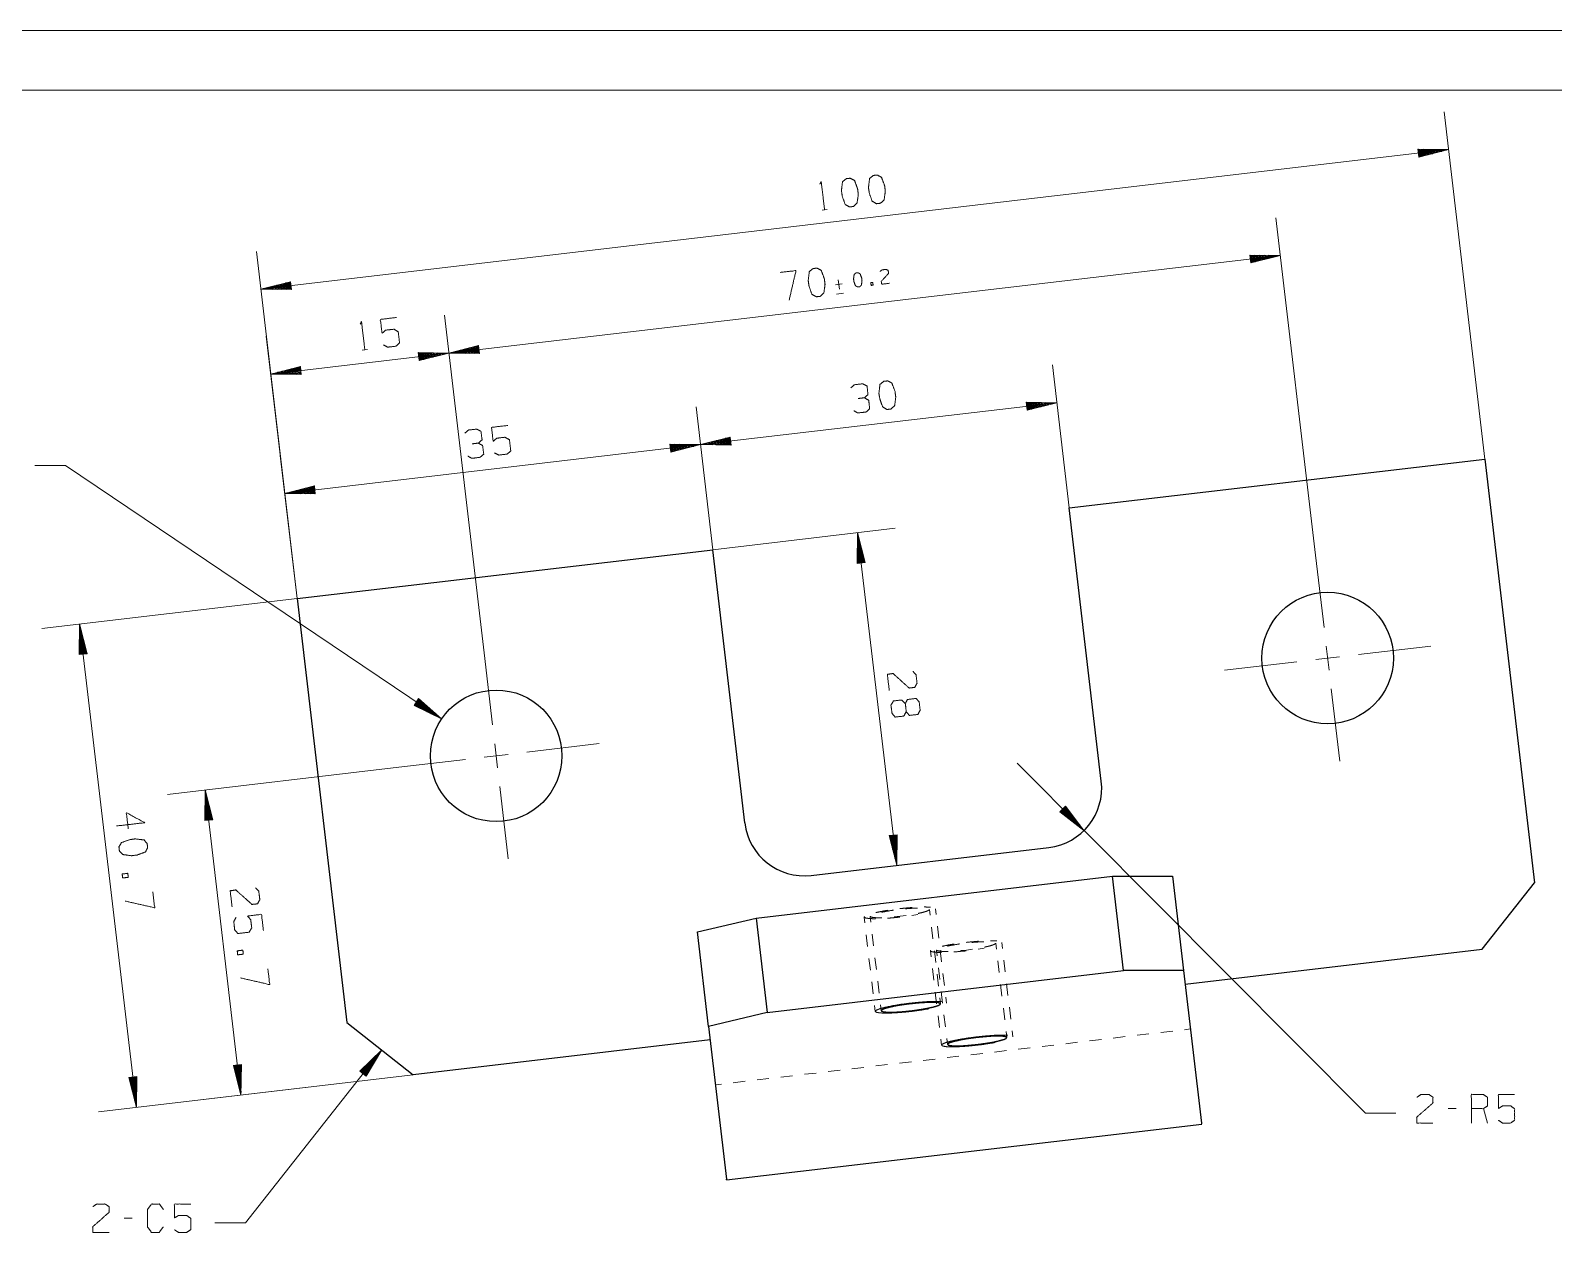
# Model space of a CAD drawing. Header units: millimetres. Extents: x 0 to 420, y 0 to 297.
# Drawn here: x 206.4 to 333.8, y 196.5 to 297 of the extents above; entities that cross this region are included whole.
import ezdxf

# ---------------------------------------------------------------- set-up
doc = ezdxf.new("R2010")
doc.units = ezdxf.units.MM
doc.layers.add('1', color=7, linetype='Continuous', true_color=0xffffff)

msp = doc.modelspace()

# ---------------------------------------------------------------- linework, layer by layer
at = {"layer": '1', "color": 132, "linetype": 'Continuous', "lineweight": 18}
for p, q in [((420, 297), (0, 297)), ((415, 292), (25, 292))]:
    msp.add_line(p, q, dxfattribs=at)
at = {"layer": '1', "color": 13, "linetype": 'Continuous', "lineweight": 18}
for p, q in [((328.03, 261.18), (324.63, 290.19)), ((225.68, 275.37), (325, 287.04)), ((322.43, 287.07), (322.47, 287.07)), ((322.43, 287.07), (322.47, 287.07)), ((322.43, 287.07), (322.51, 286.41)), ((325, 287.04), (322.43, 287.07)), ((322.44, 287.02), (322.86, 287.07)), ((322.45, 286.97), (323.24, 287.06)), ((322.45, 286.92), (323.63, 287.05)), ((322.46, 286.87), (324.02, 287.05)), ((322.46, 286.82), (324.41, 287.04)), ((322.47, 286.76), (324.8, 287.04)), ((322.48, 286.71), (324.81, 286.99)), ((322.48, 286.66), (324.43, 286.89)), ((322.49, 286.61), (324.05, 286.8)), ((322.49, 286.56), (323.67, 286.7)), ((322.5, 286.51), (323.3, 286.61)), ((322.51, 286.41), (325, 287.04)), ((322.51, 286.46), (322.92, 286.51)), ((322.51, 286.41), (322.54, 286.42)), ((322.51, 286.41), (322.54, 286.42)), ((313.87, 253.15), (310.56, 281.35)), ((228.71, 249.52), (225.31, 278.53)), ((241.41, 270.03), (310.93, 278.2)), ((308.37, 278.23), (308.4, 278.23)), ((308.37, 278.23), (308.4, 278.23)), ((308.37, 278.23), (308.45, 277.57)), ((310.93, 278.2), (308.37, 278.23)), ((308.38, 278.18), (308.79, 278.23)), ((308.38, 278.13), (309.18, 278.22)), ((308.39, 278.08), (309.57, 278.22)), ((308.39, 278.03), (309.96, 278.21)), ((308.4, 277.93), (310.74, 278.2)), ((308.4, 277.98), (310.35, 278.2)), ((308.41, 277.87), (310.74, 278.15)), ((308.42, 277.82), (310.36, 278.05)), ((308.42, 277.77), (309.99, 277.96)), ((308.43, 277.72), (309.61, 277.86)), ((308.43, 277.67), (309.23, 277.77)), ((308.44, 277.62), (308.86, 277.67)), ((308.45, 277.57), (310.93, 278.2)), ((308.45, 277.57), (308.48, 277.58)), ((308.45, 277.57), (308.48, 277.58)), ((228.16, 276), (225.68, 275.37)), ((225.68, 275.37), (228.24, 275.34)), ((228.2, 275.7), (225.87, 275.42)), ((228.2, 275.65), (225.87, 275.37)), ((228.19, 275.75), (226.24, 275.52)), ((228.21, 275.6), (226.26, 275.37)), ((228.19, 275.8), (226.62, 275.61)), ((228.22, 275.54), (226.65, 275.36)), ((228.18, 275.85), (227, 275.71)), ((228.22, 275.49), (227.04, 275.36)), ((228.17, 275.9), (227.38, 275.8)), ((228.23, 275.44), (227.43, 275.35)), ((228.17, 275.95), (227.75, 275.9)), ((228.23, 275.39), (227.82, 275.34)), ((228.16, 276), (228.13, 276)), ((228.16, 276), (228.13, 276)), ((228.24, 275.34), (228.16, 276)), ((228.24, 275.34), (228.21, 275.34)), ((228.24, 275.34), (228.21, 275.34)), ((244.35, 244.99), (241.04, 273.19)), ((244.35, 244.99), (241.04, 273.19)), ((228.71, 249.52), (226.14, 271.44)), ((241.41, 270.03), (226.51, 268.28)), ((238.85, 270.07), (238.88, 270.07)), ((238.85, 270.07), (238.88, 270.07)), ((238.85, 270.07), (238.92, 269.41)), ((241.41, 270.03), (238.85, 270.07)), ((238.85, 270.02), (239.27, 270.06)), ((238.86, 269.96), (239.66, 270.06)), ((238.86, 269.91), (240.05, 270.05)), ((238.87, 269.86), (240.43, 270.05)), ((238.88, 269.76), (241.21, 270.04)), ((238.88, 269.81), (240.82, 270.04)), ((238.89, 269.71), (241.22, 269.99)), ((238.92, 269.41), (241.41, 270.03)), ((243.89, 270.66), (241.41, 270.03)), ((241.41, 270.03), (243.97, 270)), ((243.93, 270.36), (241.6, 270.08)), ((243.93, 270.3), (241.6, 270.03)), ((243.92, 270.41), (241.97, 270.18)), ((243.94, 270.25), (241.99, 270.03)), ((243.92, 270.46), (242.35, 270.27)), ((243.95, 270.2), (242.38, 270.02)), ((243.91, 270.51), (242.73, 270.37)), ((243.95, 270.15), (242.77, 270.01)), ((243.9, 270.56), (243.11, 270.46)), ((243.96, 270.1), (243.16, 270.01)), ((243.9, 270.61), (243.48, 270.56)), ((243.96, 270.05), (243.55, 270)), ((243.89, 270.66), (243.86, 270.65)), ((243.89, 270.66), (243.86, 270.65)), ((243.97, 270), (243.89, 270.66)), ((243.97, 270), (243.94, 270)), ((243.97, 270), (243.94, 270)), ((228.99, 268.91), (226.51, 268.28)), ((229.02, 268.71), (227.45, 268.52)), ((229.01, 268.76), (227.83, 268.62)), ((229.01, 268.81), (228.21, 268.71)), ((229, 268.86), (228.59, 268.81)), ((228.99, 268.91), (228.96, 268.91)), ((228.99, 268.91), (228.96, 268.91)), ((229.07, 268.25), (228.99, 268.91)), ((238.89, 269.66), (240.84, 269.89)), ((238.9, 269.61), (240.46, 269.8)), ((238.91, 269.56), (240.09, 269.7)), ((238.91, 269.51), (239.71, 269.6)), ((238.92, 269.46), (239.33, 269.51)), ((238.92, 269.41), (238.96, 269.41)), ((238.92, 269.41), (238.96, 269.41)), ((293.27, 257.1), (291.87, 269.04)), ((226.51, 268.28), (229.07, 268.25)), ((229.03, 268.61), (226.7, 268.33)), ((229.04, 268.56), (226.7, 268.28)), ((229.02, 268.66), (227.08, 268.43)), ((229.04, 268.51), (227.09, 268.28)), ((229.05, 268.45), (227.48, 268.27)), ((229.05, 268.4), (227.87, 268.27)), ((229.06, 268.35), (228.26, 268.26)), ((229.07, 268.3), (228.65, 268.25)), ((229.07, 268.25), (229.04, 268.25)), ((229.07, 268.25), (229.04, 268.25)), ((263.47, 253.6), (262.07, 265.54)), ((263.47, 253.6), (262.07, 265.54)), ((292.24, 265.88), (262.44, 262.39)), ((289.68, 265.92), (289.71, 265.92)), ((289.68, 265.92), (289.71, 265.92)), ((289.68, 265.92), (289.75, 265.26)), ((292.24, 265.88), (289.68, 265.92)), ((289.68, 265.86), (290.1, 265.91)), ((289.69, 265.81), (290.49, 265.91)), ((289.7, 265.71), (291.27, 265.9)), ((289.7, 265.76), (290.88, 265.9)), ((289.71, 265.61), (292.04, 265.89)), ((289.71, 265.66), (291.65, 265.89)), ((289.72, 265.56), (292.05, 265.84)), ((289.72, 265.51), (291.67, 265.74)), ((289.73, 265.46), (291.3, 265.64)), ((289.74, 265.41), (290.92, 265.55)), ((289.74, 265.36), (290.54, 265.45)), ((289.75, 265.26), (292.24, 265.88)), ((289.75, 265.31), (290.16, 265.36)), ((289.75, 265.26), (289.79, 265.26)), ((289.75, 265.26), (289.79, 265.26)), ((262.44, 262.39), (227.68, 258.3)), ((259.88, 262.42), (259.91, 262.42)), ((259.88, 262.42), (259.91, 262.42)), ((259.88, 262.42), (259.96, 261.76)), ((262.44, 262.39), (259.88, 262.42)), ((259.89, 262.37), (260.3, 262.42)), ((259.89, 262.32), (260.69, 262.41)), ((259.9, 262.27), (261.08, 262.4)), ((259.91, 262.22), (261.47, 262.4)), ((259.91, 262.16), (261.86, 262.39)), ((259.92, 262.11), (262.25, 262.39)), ((259.96, 261.76), (262.44, 262.39)), ((264.93, 263.01), (262.44, 262.39)), ((262.44, 262.39), (265, 262.35)), ((264.96, 262.71), (262.63, 262.43)), ((264.97, 262.66), (262.64, 262.38)), ((264.96, 262.76), (263.01, 262.53)), ((264.97, 262.61), (263.03, 262.38)), ((264.95, 262.81), (263.39, 262.62)), ((264.98, 262.56), (263.42, 262.37)), ((264.95, 262.86), (263.76, 262.72)), ((264.99, 262.5), (263.81, 262.37)), ((264.94, 262.91), (264.14, 262.81)), ((264.99, 262.45), (264.19, 262.36)), ((264.93, 262.96), (264.52, 262.91)), ((265, 262.4), (264.58, 262.36)), ((264.93, 263.01), (264.9, 263.01)), ((264.93, 263.01), (264.9, 263.01)), ((265, 262.35), (264.93, 263.01)), ((265, 262.35), (264.97, 262.35)), ((265, 262.35), (264.97, 262.35)), ((228.71, 249.52), (227.31, 261.46)), ((259.92, 262.06), (262.25, 262.34)), ((259.93, 262.01), (261.88, 262.24)), ((259.94, 261.96), (261.5, 262.15)), ((259.94, 261.91), (261.12, 262.05)), ((259.95, 261.86), (260.75, 261.96)), ((259.95, 261.81), (260.37, 261.86)), ((259.96, 261.76), (259.99, 261.76)), ((259.96, 261.76), (259.99, 261.76)), ((209.34, 260.65), (206.8, 260.65)), ((240.8, 239.45), (209.34, 260.65)), ((230.17, 258.93), (227.68, 258.3)), ((230.2, 258.63), (227.87, 258.35)), ((230.21, 258.57), (227.88, 258.3)), ((230.2, 258.68), (228.25, 258.45)), ((230.21, 258.52), (228.27, 258.3)), ((230.19, 258.73), (228.63, 258.54)), ((230.18, 258.78), (229, 258.64)), ((230.18, 258.83), (229.38, 258.73)), ((230.17, 258.88), (229.76, 258.83)), ((230.17, 258.93), (230.13, 258.92)), ((230.17, 258.93), (230.13, 258.92)), ((230.24, 258.27), (230.17, 258.93)), ((227.68, 258.3), (230.24, 258.27)), ((230.22, 258.47), (228.65, 258.29)), ((230.23, 258.42), (229.04, 258.28)), ((230.23, 258.37), (229.43, 258.28)), ((230.24, 258.32), (229.82, 258.27)), ((230.24, 258.27), (230.21, 258.27)), ((230.24, 258.27), (230.21, 258.27)), ((263.47, 253.6), (278.73, 255.4)), ((275.58, 255.03), (275.55, 252.46)), ((276.21, 252.54), (275.58, 255.03)), ((278.85, 227.22), (275.58, 255.03)), ((275.85, 252.5), (275.58, 254.83)), ((275.9, 252.51), (275.63, 254.84)), ((275.7, 252.48), (275.56, 253.66)), ((275.8, 252.49), (275.57, 254.44)), ((275.75, 252.49), (275.57, 254.05)), ((275.95, 252.51), (275.72, 254.46)), ((276, 252.52), (275.82, 254.08)), ((276.05, 252.52), (275.92, 253.71)), ((275.6, 252.47), (275.55, 252.89)), ((275.55, 252.46), (276.21, 252.54)), ((275.55, 252.46), (275.55, 252.5)), ((275.55, 252.46), (275.55, 252.5)), ((275.65, 252.48), (275.56, 253.27)), ((276.1, 252.53), (276.01, 253.33)), ((276.15, 252.54), (276.11, 252.95)), ((276.21, 252.54), (276.2, 252.57)), ((276.21, 252.54), (276.2, 252.57)), ((228.71, 249.52), (207.38, 247.02)), ((210.53, 247.39), (210.5, 244.83)), ((211.16, 244.91), (210.53, 247.39)), ((215.28, 206.99), (210.53, 247.39)), ((210.81, 244.86), (210.53, 247.19)), ((210.86, 244.87), (210.58, 247.2)), ((210.71, 244.85), (210.52, 246.42)), ((210.65, 244.85), (210.52, 246.03)), ((210.76, 244.86), (210.53, 246.81)), ((210.91, 244.88), (210.68, 246.82)), ((210.96, 244.88), (210.77, 246.45)), ((211.01, 244.89), (210.87, 246.07)), ((210.55, 244.83), (210.5, 245.25)), ((210.5, 244.83), (211.16, 244.91)), ((210.5, 244.83), (210.5, 244.86)), ((210.5, 244.83), (210.5, 244.86)), ((210.6, 244.84), (210.51, 245.64)), ((211.06, 244.89), (210.96, 245.69)), ((211.11, 244.9), (211.06, 245.31)), ((211.16, 244.9), (211.16, 244.94)), ((211.16, 244.9), (211.16, 244.94)), ((238.88, 241.15), (238.51, 240.59)), ((238.59, 240.72), (239.58, 240.06)), ((238.62, 240.76), (239.93, 239.88)), ((238.65, 240.8), (240.28, 239.71)), ((238.68, 240.85), (240.62, 239.54)), ((238.71, 240.89), (240.65, 239.58)), ((238.73, 240.93), (240.36, 239.84)), ((238.76, 240.97), (240.07, 240.09)), ((238.79, 241.02), (239.78, 240.35)), ((238.82, 241.06), (239.49, 240.61)), ((238.85, 241.1), (239.19, 240.87)), ((240.8, 239.45), (238.88, 241.15)), ((238.88, 241.14), (238.9, 241.12)), ((238.88, 241.14), (238.9, 241.12)), ((238.51, 240.59), (238.53, 240.58)), ((238.51, 240.59), (238.53, 240.58)), ((238.51, 240.59), (240.8, 239.45)), ((238.54, 240.64), (238.88, 240.4)), ((238.56, 240.68), (239.23, 240.23)), ((288.91, 235.76), (318.04, 206.49)), ((236.74, 235.36), (217.88, 233.15)), ((221.03, 233.52), (220.99, 230.96)), ((221.66, 231.03), (221.03, 233.52)), ((221.03, 233.52), (224.02, 208.02)), ((221.3, 230.99), (221.03, 233.32)), ((221.35, 231), (221.08, 233.33)), ((221.15, 230.97), (221.01, 232.16)), ((221.25, 230.99), (221.02, 232.93)), ((221.2, 230.98), (221.02, 232.55)), ((221.4, 231), (221.17, 232.95)), ((221.45, 231.01), (221.27, 232.57)), ((221.5, 231.02), (221.36, 232.2)), ((221.55, 231.02), (221.46, 231.82)), ((292.96, 232.17), (292.48, 231.7)), ((292.6, 231.81), (293.43, 230.96)), ((292.63, 231.84), (293.74, 230.73)), ((292.67, 231.88), (294.05, 230.49)), ((292.7, 231.92), (294.36, 230.25)), ((292.74, 231.95), (294.39, 230.29)), ((292.78, 231.99), (294.16, 230.6)), ((292.81, 232.02), (293.92, 230.91)), ((292.85, 232.06), (293.69, 231.22)), ((292.88, 232.09), (293.45, 231.52)), ((292.92, 232.13), (293.21, 231.83)), ((292.96, 232.17), (292.98, 232.14)), ((292.96, 232.17), (292.98, 232.14)), ((294.51, 230.13), (292.96, 232.17)), ((220.99, 230.96), (221.66, 231.03)), ((221, 230.96), (220.99, 230.99)), ((221, 230.96), (220.99, 230.99)), ((221.1, 230.97), (221, 231.77)), ((221.05, 230.96), (221, 231.38)), ((221.6, 231.03), (221.55, 231.44)), ((221.65, 231.03), (221.65, 231.07)), ((221.65, 231.03), (221.65, 231.07)), ((292.48, 231.7), (294.51, 230.13)), ((292.49, 231.7), (292.51, 231.68)), ((292.49, 231.7), (292.51, 231.68)), ((292.52, 231.74), (292.82, 231.44)), ((292.56, 231.77), (293.13, 231.2)), ((278.88, 229.78), (278.22, 229.7)), ((278.22, 229.7), (278.23, 229.67)), ((278.22, 229.7), (278.23, 229.67)), ((278.22, 229.7), (278.85, 227.22)), ((278.27, 229.71), (278.32, 229.29)), ((278.32, 229.71), (278.42, 228.91)), ((278.37, 229.72), (278.51, 228.54)), ((278.42, 229.72), (278.61, 228.16)), ((278.47, 229.73), (278.7, 227.78)), ((278.52, 229.74), (278.8, 227.41)), ((278.58, 229.74), (278.85, 227.41)), ((278.63, 229.75), (278.85, 227.8)), ((278.68, 229.75), (278.86, 228.19)), ((278.73, 229.76), (278.87, 228.58)), ((278.78, 229.77), (278.87, 228.97)), ((278.83, 229.77), (278.88, 229.36)), ((278.85, 227.22), (278.88, 229.78)), ((278.88, 229.78), (278.88, 229.75)), ((278.88, 229.78), (278.88, 229.75)), ((224.39, 197.35), (235.79, 211.79)), ((235.79, 211.79), (233.96, 210)), ((234.2, 209.81), (235.65, 211.65)), ((234.24, 209.78), (235.69, 211.62)), ((234.48, 209.59), (235.79, 211.79)), ((224.06, 210.58), (223.39, 210.5)), ((223.39, 210.5), (224.02, 208.02)), ((223.4, 210.51), (223.4, 210.47)), ((223.4, 210.51), (223.4, 210.47)), ((223.45, 210.51), (223.5, 210.1)), ((223.5, 210.52), (223.59, 209.72)), ((223.55, 210.52), (223.69, 209.34)), ((223.6, 210.53), (223.78, 208.96)), ((223.65, 210.53), (223.88, 208.59)), ((223.7, 210.54), (223.97, 208.21)), ((223.75, 210.55), (224.03, 208.22)), ((223.8, 210.55), (224.03, 208.6)), ((223.85, 210.56), (224.04, 208.99)), ((223.9, 210.56), (224.04, 209.38)), ((223.95, 210.57), (224.05, 209.77)), ((224, 210.58), (224.05, 210.16)), ((224.02, 208.02), (224.06, 210.58)), ((224.05, 210.58), (224.06, 210.55)), ((224.05, 210.58), (224.06, 210.55)), ((234, 209.97), (234.26, 210.3)), ((234.04, 209.94), (234.54, 210.57)), ((234.08, 209.91), (234.82, 210.84)), ((234.12, 209.87), (235.09, 211.11)), ((234.16, 209.84), (235.37, 211.38)), ((234.28, 209.75), (235.49, 211.29)), ((234.32, 209.72), (235.29, 210.95)), ((234.36, 209.68), (235.09, 210.62)), ((234.4, 209.65), (234.9, 210.28)), ((238.42, 209.71), (212.12, 206.62)), ((215.31, 209.56), (214.65, 209.48)), ((214.65, 209.48), (214.66, 209.45)), ((214.65, 209.48), (214.66, 209.45)), ((214.65, 209.48), (215.28, 206.99)), ((214.7, 209.48), (214.75, 209.07)), ((214.75, 209.49), (214.85, 208.69)), ((214.8, 209.5), (214.94, 208.31)), ((214.86, 209.5), (215.04, 207.94)), ((214.91, 209.51), (215.13, 207.56)), ((214.96, 209.51), (215.23, 207.18)), ((215.01, 209.52), (215.28, 207.19)), ((215.06, 209.53), (215.29, 207.58)), ((215.11, 209.53), (215.29, 207.97)), ((215.16, 209.54), (215.3, 208.36)), ((215.21, 209.54), (215.3, 208.75)), ((215.26, 209.55), (215.31, 209.13)), ((215.28, 206.99), (215.31, 209.56)), ((215.31, 209.56), (215.31, 209.52)), ((215.31, 209.56), (215.31, 209.52)), ((238.42, 209.71), (220.87, 207.65)), ((233.96, 210), (233.98, 210.02)), ((233.96, 210), (233.98, 210.02)), ((233.96, 210), (234.48, 209.59)), ((234.44, 209.62), (234.7, 209.95)), ((234.48, 209.59), (234.5, 209.62)), ((234.48, 209.59), (234.5, 209.62)), ((318.04, 206.49), (320.58, 206.49)), ((224.39, 197.35), (221.85, 197.35))]:
    msp.add_line(p, q, dxfattribs=at)
at = {"layer": '1', "color": 95, "linetype": 'Continuous', "lineweight": 18}
for p, q in [((272.61, 281.98), (273.03, 282.03)), ((274.3, 275.81), (273.74, 275.74)), ((273.97, 276.17), (274.07, 275.38)), ((273.83, 274.96), (274.39, 275.03)), ((234.17, 270.28), (234.59, 270.33)), ((325.63, 206.88), (324.96, 206.88)), ((328.25, 205.68), (327.91, 206.88)), ((214.93, 197.74), (214.26, 197.74))]:
    msp.add_line(p, q, dxfattribs=at)
at = {"layer": '1', "color": 30, "linetype": 'Continuous', "lineweight": 25}
for p, q in [((293.27, 257.1), (328.03, 261.18)), ((328.03, 261.18), (332.19, 225.76)), ((295.95, 234.26), (293.27, 257.1)), ((228.71, 249.52), (263.47, 253.6)), ((266.16, 230.76), (263.47, 253.6)), ((228.71, 249.52), (232.87, 214.09)), ((271.71, 226.38), (291.57, 228.71)), ((267.09, 222.81), (296.88, 226.31)), ((296.88, 226.31), (301.92, 226.32)), ((297.81, 218.42), (296.88, 226.31)), ((301.92, 226.32), (302.84, 218.43)), ((327.81, 220.21), (332.19, 225.76)), ((262.19, 221.65), (267.09, 222.81)), ((263.12, 213.76), (262.19, 221.65)), ((267.09, 222.81), (268.02, 214.92)), ((302.98, 217.29), (327.81, 220.21)), ((268.02, 214.92), (297.81, 218.42)), ((302.84, 218.43), (297.81, 218.42)), ((302.84, 218.43), (304.34, 205.66)), ((232.87, 214.09), (238.42, 209.71)), ((268.02, 214.92), (263.12, 213.76)), ((263.12, 213.76), (264.62, 201)), ((263.25, 212.63), (238.42, 209.71)), ((264.62, 200.93), (304.35, 205.59))]:
    msp.add_line(p, q, dxfattribs=at)
at = {"layer": '1', "color": 252, "linetype": 'Continuous', "lineweight": 18}
for p, q in [((314.58, 247.11), (313.87, 253.15)), ((245.06, 238.95), (244.35, 244.99)), ((313.89, 244.42), (315.88, 244.65)), ((315, 243.54), (314.77, 245.53)), ((317.46, 244.84), (323.5, 245.55)), ((312.31, 244.24), (306.27, 243.53)), ((315.18, 241.96), (315.89, 235.92)), ((245.48, 235.38), (245.24, 237.37)), ((247.93, 236.68), (253.98, 237.39)), ((242.79, 236.07), (236.74, 235.36)), ((244.36, 236.26), (246.36, 236.49)), ((245.66, 233.8), (246.37, 227.76))]:
    msp.add_line(p, q, dxfattribs=at)
at = {"layer": '1', "color": 43, "linetype": 'Continuous', "lineweight": 18}
for p, q in [((276.13, 222.89), (276.19, 222.4)), ((276.62, 222.95), (276.68, 222.46)), ((279.14, 222.96), (278.64, 222.9)), ((279.64, 223.02), (279.14, 222.96)), ((280.62, 223.12), (280.12, 223.03)), ((281.65, 223.04), (281.59, 223.54)), ((282.09, 223.59), (282.14, 223.1)), ((281.88, 221.07), (281.76, 222.06)), ((282.26, 222.12), (282.38, 221.13)), ((276.3, 221.42), (276.42, 220.43)), ((276.8, 221.47), (276.91, 220.49)), ((287.19, 220.22), (287.13, 220.72)), ((287.63, 220.78), (287.69, 220.28)), ((276.53, 219.44), (276.65, 218.46)), ((277.03, 219.5), (277.15, 218.51)), ((281.67, 220.08), (281.73, 219.58)), ((282.11, 219.1), (282, 220.08)), ((282.17, 220.13), (282.22, 219.64)), ((282.49, 220.14), (282.61, 219.16)), ((284.68, 220.14), (284.18, 220.09)), ((285.19, 220.2), (284.68, 220.14)), ((286.17, 220.3), (285.66, 220.21)), ((287.42, 218.25), (287.31, 219.24)), ((287.8, 219.3), (287.92, 218.31)), ((281.84, 218.6), (281.96, 217.61)), ((282.34, 217.12), (282.23, 218.11)), ((282.34, 218.66), (282.46, 217.67)), ((282.72, 218.17), (282.84, 217.18)), ((276.76, 217.47), (276.88, 216.48)), ((277.26, 217.53), (277.38, 216.54)), ((282.08, 216.62), (282.19, 215.64)), ((282.57, 216.68), (282.69, 215.7)), ((287.65, 216.28), (287.54, 217.27)), ((288.03, 217.32), (288.15, 216.34)), ((277, 215.5), (277.05, 215)), ((277.49, 215.56), (277.55, 215.06)), ((282.52, 215.65), (282.46, 216.14)), ((282.95, 216.2), (283.01, 215.7)), ((287.89, 214.31), (287.77, 215.29)), ((288.27, 215.35), (288.38, 214.36)), ((282.31, 214.65), (282.42, 213.66)), ((282.8, 214.71), (282.92, 213.72)), ((282.54, 212.68), (282.6, 212.19)), ((283.04, 212.74), (283.09, 212.24)), ((288.06, 212.83), (288, 213.32)), ((288.5, 213.38), (288.56, 212.88)), ((296.96, 212.78), (297.96, 212.9)), ((298.95, 213.01), (299.94, 213.13)), ((300.94, 213.25), (301.93, 213.36)), ((302.92, 213.48), (303.42, 213.54)), ((285.04, 211.38), (286.04, 211.5)), ((287.03, 211.61), (288.02, 211.73)), ((289.02, 211.85), (290.01, 211.96)), ((291, 212.08), (292, 212.2)), ((292.99, 212.31), (293.98, 212.43)), ((294.98, 212.55), (295.97, 212.66)), ((275.11, 210.21), (276.11, 210.33)), ((277.1, 210.45), (278.09, 210.56)), ((279.09, 210.68), (280.08, 210.8)), ((281.07, 210.91), (282.07, 211.03)), ((283.06, 211.15), (284.05, 211.26)), ((263.69, 208.87), (264.19, 208.93)), ((265.18, 209.05), (266.17, 209.17)), ((267.17, 209.28), (268.16, 209.4)), ((269.15, 209.51), (270.15, 209.63)), ((271.14, 209.75), (272.13, 209.86)), ((273.13, 209.98), (274.12, 210.1))]:
    msp.add_line(p, q, dxfattribs=at)
at = {"layer": '1', "color": 30, "linetype": 'Continuous', "lineweight": 25}
for centre in [(314.88, 244.54), (245.36, 236.37)]:
    msp.add_circle(centre, 5.5, dxfattribs=at)
for centre, start, end in [((290.99, 233.68), 276.6963, 6.6963), ((271.12, 231.34), 186.6963, 276.6963)]:
    msp.add_arc(centre, 5, start, end, dxfattribs=at)
at = {"layer": '1', "color": 95, "linetype": 'Continuous', "lineweight": 18}
for points, knots in [([(272.42, 284.15), (272.54, 284.37), (272.82, 282.01)], [0, 0, 0.093489, 1, 1]), ([(275.24, 282.29), (275.54, 282.58), (275.64, 283.3), (275.58, 283.77), (275.32, 284.47), (274.96, 284.65), (274.63, 284.61), (274.32, 284.35), (274.23, 283.61), (274.3, 283.14), (274.54, 282.46), (274.9, 282.25), (275.24, 282.29)], [0, 0, 0.067526, 0.183973, 0.260582, 0.380942, 0.44614, 0.500305, 0.565502, 0.685862, 0.762527, 0.87831, 0.945834, 1, 1]), ([(277.5, 282.56), (277.8, 282.85), (277.9, 283.56), (277.84, 284.03), (277.58, 284.73), (277.22, 284.92), (276.89, 284.88), (276.58, 284.62), (276.49, 283.88), (276.56, 283.41), (276.8, 282.73), (277.16, 282.52), (277.5, 282.56)], [0, 0, 0.067524, 0.183971, 0.260581, 0.380941, 0.446139, 0.500305, 0.565501, 0.685862, 0.762527, 0.878307, 0.945834, 1, 1]), ([(269.86, 274.47), (270.43, 276.93), (269.1, 276.78)], [0, 0, 0.65247, 1, 1]), ([(272.46, 274.78), (272.76, 275.07), (272.86, 275.78), (272.8, 276.25), (272.54, 276.95), (272.18, 277.14), (271.85, 277.1), (271.54, 276.84), (271.45, 276.1), (271.52, 275.63), (271.76, 274.95), (272.13, 274.74), (272.46, 274.78)], [0, 0, 0.067526, 0.183973, 0.260583, 0.380943, 0.44614, 0.500306, 0.565503, 0.685863, 0.762528, 0.878308, 0.945834, 1, 1]), ([(275.75, 275.57), (275.9, 275.72), (275.95, 276.08), (275.92, 276.31), (275.79, 276.66), (275.61, 276.75), (275.44, 276.73), (275.29, 276.6), (275.24, 276.23), (275.28, 276), (275.4, 275.66), (275.58, 275.56), (275.75, 275.57)], [0, 0, 0.067526, 0.18397, 0.260587, 0.380947, 0.446142, 0.500309, 0.565508, 0.685868, 0.762537, 0.878318, 0.945841, 1, 1]), ([(277.47, 276.86), (277.62, 276.99), (277.96, 277.03), (278.14, 276.94), (278.17, 276.7), (277.56, 276.03), (277.6, 275.79), (278.26, 275.87)], [0, 0, 0.069691, 0.192982, 0.265275, 0.350227, 0.674744, 0.759753, 1, 1]), ([(276.71, 275.69), (276.88, 275.71), (276.85, 275.94), (276.69, 275.92), (276.71, 275.69)], [0, 0, 0.207075, 0.499986, 0.707086, 1, 1]), ([(233.99, 272.45), (234.1, 272.67), (234.38, 270.31)], [0, 0, 0.093489, 1, 1]), ([(235.93, 270.72), (236.29, 270.53), (236.98, 270.61), (237.28, 270.88), (237.17, 271.82), (236.81, 272.03), (236.12, 271.95), (235.82, 271.69), (235.68, 272.85), (237.03, 273.01)], [0, 0, 0.062229, 0.168342, 0.230571, 0.376816, 0.441265, 0.547381, 0.609608, 0.790491, 1, 1]), ([(276.15, 266.3), (276.45, 266.56), (276.37, 267.28), (276.01, 267.47), (275.32, 267.39), (275.02, 267.13)], [0, 0, 0.153871, 0.429851, 0.583725, 0.846118, 1, 1]), ([(278.37, 265.36), (278.68, 265.64), (278.77, 266.36), (278.71, 266.83), (278.45, 267.53), (278.09, 267.71), (277.76, 267.67), (277.45, 267.41), (277.36, 266.67), (277.44, 266.2), (277.68, 265.53), (278.04, 265.32), (278.37, 265.36)], [0, 0, 0.067526, 0.18397, 0.260583, 0.380943, 0.44614, 0.500306, 0.565505, 0.685861, 0.762526, 0.87831, 0.945834, 1, 1]), ([(275.26, 265.22), (275.6, 265.03), (276.29, 265.11), (276.59, 265.37), (276.51, 266.09), (276.15, 266.3), (275.64, 266.24)], [0, 0, 0.124122, 0.343685, 0.47245, 0.703376, 0.836732, 1, 1]), ([(243.87, 262.51), (244.18, 262.78), (244.09, 263.5), (243.73, 263.68), (243.05, 263.6), (242.74, 263.34)], [0, 0, 0.153876, 0.429854, 0.583731, 0.84613, 1, 1]), ([(245.22, 261.69), (245.58, 261.51), (246.27, 261.59), (246.58, 261.85), (246.47, 262.79), (246.1, 263), (245.42, 262.92), (245.11, 262.66), (244.97, 263.83), (246.33, 263.98)], [0, 0, 0.062227, 0.168344, 0.23057, 0.376816, 0.441264, 0.547381, 0.609607, 0.79049, 1, 1]), ([(242.98, 261.43), (243.32, 261.24), (244.01, 261.32), (244.32, 261.58), (244.23, 262.3), (243.87, 262.51), (243.36, 262.45)], [0, 0, 0.124122, 0.343692, 0.472447, 0.70338, 0.836733, 1, 1]), ([(280.21, 243.43), (280.47, 243.14), (280.55, 242.45), (280.36, 242.09), (279.89, 242.04), (278.54, 243.25), (278.07, 243.18), (278.23, 241.84)], [0, 0, 0.069693, 0.19298, 0.265276, 0.35023, 0.674742, 0.759755, 1, 1]), ([(279.57, 240.74), (279.75, 241.08), (280.47, 241.17), (280.73, 240.88), (280.81, 240.19), (280.63, 239.83), (279.91, 239.75), (279.65, 240.06), (279.57, 240.74), (279.28, 241.04), (278.58, 240.96), (278.37, 240.6), (278.46, 239.92), (278.72, 239.61), (279.44, 239.69), (279.65, 240.06)], [0, 0, 0.047572, 0.136084, 0.183657, 0.267814, 0.317165, 0.405677, 0.455028, 0.539186, 0.590297, 0.675757, 0.726869, 0.811026, 0.860377, 0.948887, 1, 1]), ([(214.6, 230.28), (214.44, 231.62), (215.98, 230.78), (213.62, 230.51)], [0, 0, 0.245871, 0.565296, 1, 1]), ([(213.86, 228.42), (214.15, 228.12), (214.87, 228.02), (215.34, 228.08), (216.04, 228.34), (216.22, 228.7), (216.18, 229.03), (215.92, 229.34), (215.18, 229.43), (214.71, 229.36), (214.03, 229.12), (213.82, 228.76), (213.86, 228.42)], [0, 0, 0.067524, 0.183971, 0.260581, 0.380941, 0.446139, 0.500305, 0.565501, 0.685862, 0.762527, 0.878307, 0.945834, 1, 1]), ([(214.09, 226.49), (214.13, 226.16), (214.6, 226.22), (214.56, 226.55), (214.09, 226.49)], [0, 0, 0.207093, 0.499994, 0.707086, 1, 1]), ([(214.35, 224.23), (216.81, 223.67), (216.65, 225)], [0, 0, 0.65247, 1, 1]), ([(225.25, 225.34), (225.51, 225.05), (225.6, 224.36), (225.41, 224), (224.94, 223.95), (223.59, 225.16), (223.12, 225.09), (223.28, 223.75)], [0, 0, 0.069693, 0.192975, 0.265273, 0.350227, 0.67474, 0.759752, 1, 1]), ([(223.61, 222.87), (223.42, 222.51), (223.5, 221.82), (223.76, 221.52), (224.71, 221.63), (224.92, 221.99), (224.84, 222.67), (224.57, 222.98), (225.74, 223.12), (225.9, 221.77)], [0, 0, 0.062228, 0.168341, 0.23057, 0.376816, 0.441265, 0.547378, 0.609607, 0.79049, 1, 1]), ([(223.71, 220.07), (223.75, 219.74), (224.22, 219.79), (224.18, 220.13), (223.71, 220.07)], [0, 0, 0.20709, 0.5, 0.70709, 1, 1]), ([(223.97, 217.81), (226.43, 217.25), (226.27, 218.58)], [0, 0, 0.65247, 1, 1]), ([(322.35, 207.83), (322.67, 208.06), (323.36, 208.06), (323.69, 207.83), (323.69, 207.36), (322.33, 206.16), (322.35, 205.68), (323.69, 205.68)], [0, 0, 0.069693, 0.192977, 0.265277, 0.350228, 0.674744, 0.759753, 1, 1]), ([(326.9, 205.68), (326.9, 208.06), (327.91, 208.06), (328.25, 207.83), (328.25, 207.11), (327.91, 206.88), (326.9, 206.88)], [0, 0, 0.400951, 0.571036, 0.639279, 0.761674, 0.829916, 1, 1]), ([(329.16, 205.91), (329.5, 205.68), (330.19, 205.68), (330.52, 205.91), (330.52, 206.86), (330.19, 207.11), (329.5, 207.11), (329.16, 206.88), (329.16, 208.06), (330.52, 208.06)], [0, 0, 0.062229, 0.168344, 0.230571, 0.376815, 0.441262, 0.547377, 0.609606, 0.79049, 1, 1]), ([(211.65, 198.69), (211.97, 198.91), (212.66, 198.91), (212.99, 198.69), (212.99, 198.21), (211.63, 197.01), (211.65, 196.54), (212.99, 196.54)], [0, 0, 0.069691, 0.192976, 0.265273, 0.350228, 0.674743, 0.759753, 1, 1]), ([(217.53, 197.01), (217.19, 196.54), (216.54, 196.54), (216.2, 197.01), (216.2, 198.44), (216.54, 198.91), (217.21, 198.91), (217.54, 198.44)], [0, 0, 0.114565, 0.243363, 0.357931, 0.638581, 0.753152, 0.885431, 1, 1]), ([(218.46, 196.76), (218.8, 196.54), (219.48, 196.54), (219.82, 196.76), (219.82, 197.71), (219.48, 197.96), (218.8, 197.96), (218.46, 197.74), (218.46, 198.91), (219.82, 198.91)], [0, 0, 0.062229, 0.168344, 0.230571, 0.376815, 0.441262, 0.547377, 0.609606, 0.79049, 1, 1])]:
    msp.add_open_spline(points, degree=1, knots=knots, dxfattribs=at)
at = {"layer": '1', "color": 43, "linetype": 'Continuous', "lineweight": 18}
for points, knots in [([(277.07, 222.75), (277.02, 222.75), (276.54, 222.77), (276.24, 222.82), (276.13, 222.9), (276.16, 222.93)], [0, 0, 0.048143, 0.518229, 0.820766, 0.952546, 1, 1]), ([(277.62, 222.84), (277.25, 222.83), (276.86, 222.86), (276.65, 222.92), (276.65, 222.96)], [0, 0, 0.362345, 0.746991, 0.959175, 1, 1]), ([(277.11, 223.27), (277.59, 223.37), (278.11, 223.46)], [0, 0, 0.481753, 1, 1]), ([(277.57, 223.29), (277.74, 223.33), (278.37, 223.44), (278.57, 223.47)], [0, 0, 0.169374, 0.807031, 1, 1]), ([(279.11, 222.89), (278.37, 222.82), (278.09, 222.8)], [0, 0, 0.730758, 1, 1]), ([(279.12, 223.6), (279.85, 223.67), (280.14, 223.69)], [0, 0, 0.712525, 1, 1]), ([(279.58, 223.59), (279.77, 223.6), (280.42, 223.65), (280.59, 223.65)], [0, 0, 0.192987, 0.830631, 1, 1]), ([(281.56, 223.53), (281.57, 223.49), (281.38, 223.39), (281.01, 223.28), (280.65, 223.2)], [0, 0, 0.040825, 0.253016, 0.637635, 1, 1]), ([(281.16, 223.74), (281.19, 223.74), (281.67, 223.72)], [0, 0, 0.059806, 1, 1]), ([(282.65, 220.45), (283.13, 220.55), (283.66, 220.64)], [0, 0, 0.481769, 1, 1]), ([(283.11, 220.47), (283.28, 220.51), (283.92, 220.62), (284.11, 220.65)], [0, 0, 0.169374, 0.807031, 1, 1]), ([(284.67, 220.78), (285.39, 220.85), (285.68, 220.87)], [0, 0, 0.712511, 1, 1]), ([(285.12, 220.77), (285.32, 220.79), (285.96, 220.83), (286.14, 220.83)], [0, 0, 0.192987, 0.830631, 1, 1]), ([(287.11, 220.71), (287.11, 220.67), (286.92, 220.57), (286.55, 220.46), (286.19, 220.38)], [0, 0, 0.040806, 0.253001, 0.637628, 1, 1]), ([(286.7, 220.92), (286.74, 220.92), (287.22, 220.9)], [0, 0, 0.059803, 1, 1]), ([(282.61, 219.93), (282.56, 219.93), (282.08, 219.95), (281.78, 220), (281.67, 220.08), (281.7, 220.11)], [0, 0, 0.048143, 0.518248, 0.820784, 0.95256, 1, 1]), ([(283.16, 220.02), (282.8, 220.02), (282.41, 220.04), (282.2, 220.1), (282.19, 220.14)], [0, 0, 0.362352, 0.746986, 0.959194, 1, 1]), ([(284.65, 220.07), (283.91, 220), (283.63, 219.98)], [0, 0, 0.730763, 1, 1])]:
    msp.add_open_spline(points, degree=1, knots=knots, dxfattribs=at)
at = {"layer": '1', "color": 30, "linetype": 'Continuous', "lineweight": 13}
for points, knots in [([(281.55, 215.23), (280.83, 215.11), (280.06, 215), (279.29, 214.93), (278.57, 214.88), (277.95, 214.86), (277.47, 214.88), (277.16, 214.93), (277.05, 215), (277.15, 215.11), (277.44, 215.23), (277.9, 215.35), (278.52, 215.48), (279.23, 215.6), (280, 215.7), (280.77, 215.78), (281.5, 215.83), (282.12, 215.85), (282.6, 215.83)], [0, 0, 0.071021, 0.147082, 0.223076, 0.293898, 0.354815, 0.401823, 0.432077, 0.445256, 0.458819, 0.489533, 0.536947, 0.598177, 0.669198, 0.745259, 0.821253, 0.892075, 0.952992, 1, 1]), ([(287.09, 212.41), (286.38, 212.29), (285.61, 212.19), (284.83, 212.11), (284.11, 212.06), (283.49, 212.04), (283.01, 212.06), (282.71, 212.11), (282.6, 212.19), (282.69, 212.29), (282.98, 212.41), (283.45, 212.53), (284.06, 212.66), (284.78, 212.78), (285.55, 212.88), (286.32, 212.96), (287.04, 213.01), (287.66, 213.03), (288.14, 213.01)], [0, 0, 0.071021, 0.147082, 0.223076, 0.293898, 0.354813, 0.401823, 0.432077, 0.445256, 0.458819, 0.489532, 0.536947, 0.598179, 0.669198, 0.745259, 0.821253, 0.892075, 0.952992, 1, 1])]:
    msp.add_open_spline(points, degree=1, knots=knots, dxfattribs=at)
at = {"layer": '1', "color": 30, "linetype": 'Continuous', "lineweight": 25}
for points, knots in [([(280.07, 215.06), (279.37, 214.99), (278.72, 214.95), (278.18, 214.94), (277.79, 214.97), (277.58, 215.02), (277.57, 215.11), (277.76, 215.21), (278.13, 215.32), (278.66, 215.44), (279.3, 215.55), (280, 215.64), (280.7, 215.71), (281.35, 215.75), (281.89, 215.76), (282.28, 215.74), (282.49, 215.68), (282.5, 215.6), (282.31, 215.5), (281.93, 215.38), (281.4, 215.27), (280.77, 215.16), (280.07, 215.06)], [0, 0, 0.069298, 0.133062, 0.186236, 0.224699, 0.245917, 0.254081, 0.2753, 0.313764, 0.366936, 0.4307, 0.499998, 0.569298, 0.633062, 0.686236, 0.724699, 0.745917, 0.754081, 0.7753, 0.813764, 0.866936, 0.9307, 1, 1]), ([(285.61, 212.25), (284.91, 212.18), (284.26, 212.13), (283.72, 212.13), (283.33, 212.15), (283.12, 212.21), (283.11, 212.29), (283.3, 212.39), (283.68, 212.5), (284.21, 212.62), (284.84, 212.73), (285.54, 212.82), (286.24, 212.89), (286.89, 212.94), (287.43, 212.94), (287.82, 212.92), (288.03, 212.86), (288.04, 212.78), (287.85, 212.68), (287.48, 212.57), (286.95, 212.45), (286.31, 212.34), (285.61, 212.25)], [0, 0, 0.0693, 0.133064, 0.186236, 0.224699, 0.245919, 0.254083, 0.275302, 0.313766, 0.366938, 0.430704, 0.500002, 0.569299, 0.633064, 0.686238, 0.724701, 0.745919, 0.754082, 0.775302, 0.813764, 0.866938, 0.930702, 1, 1])]:
    msp.add_open_spline(points, degree=1, knots=knots, dxfattribs=at)
for points in [[(304.34, 205.66), (304.35, 205.59)], [(264.62, 200.93), (264.62, 201)]]:
    msp.add_open_spline(points, degree=1, dxfattribs=at)

doc.saveas('drawing.dxf')
